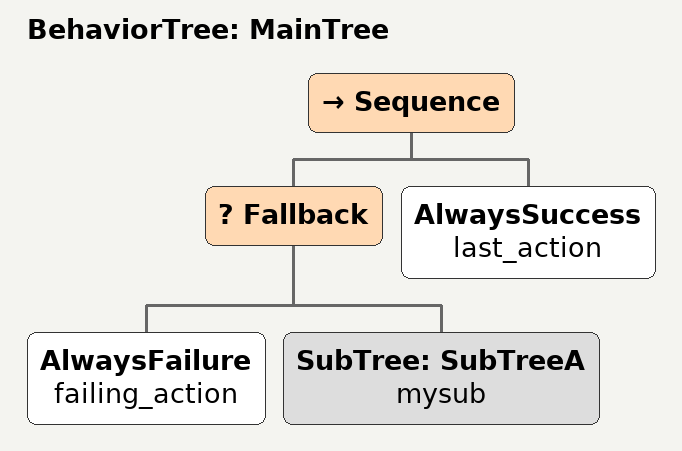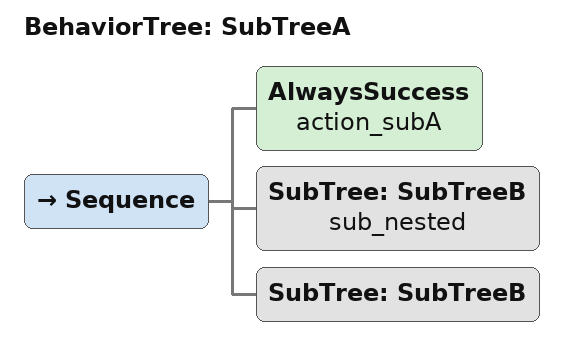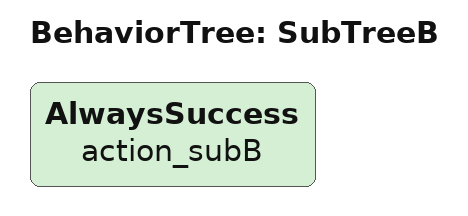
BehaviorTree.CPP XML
<root BTCPP_format="4">
	<BehaviorTree ID="MainTree">
		<Sequence>
			<Fallback>
				<!-- Always fails, so moves on to the subtree -->
				<AlwaysFailure name="failing_action"/>
				<!-- The subtree is designed to always succeed -->
				<SubTree ID="SubTreeA" name="mysub"/>
			</Fallback>
			<!-- Since the subtree always succeeds, the last action will always be executed and return success -->
			<AlwaysSuccess name="last_action"/>
		</Sequence>
	</BehaviorTree>

	<!-- SubTreeA contains another sequence of actions -->
	<BehaviorTree ID="SubTreeA">
		<Sequence>
			<!-- Always succeeds, so moves on to the next action -->
			<AlwaysSuccess name="action_subA"/>
			<!-- This subtree always succeeds -->
			<SubTree ID="SubTreeB" name="sub_nested"/>
			<!-- This subtree also always succeeds -->
			<SubTree ID="SubTreeB"/>
		</Sequence>
	</BehaviorTree>

	<!-- SubTreeB always returns success -->
	<BehaviorTree ID="SubTreeB">
		<AlwaysSuccess name="action_subB"/>
	</BehaviorTree>
</root>
